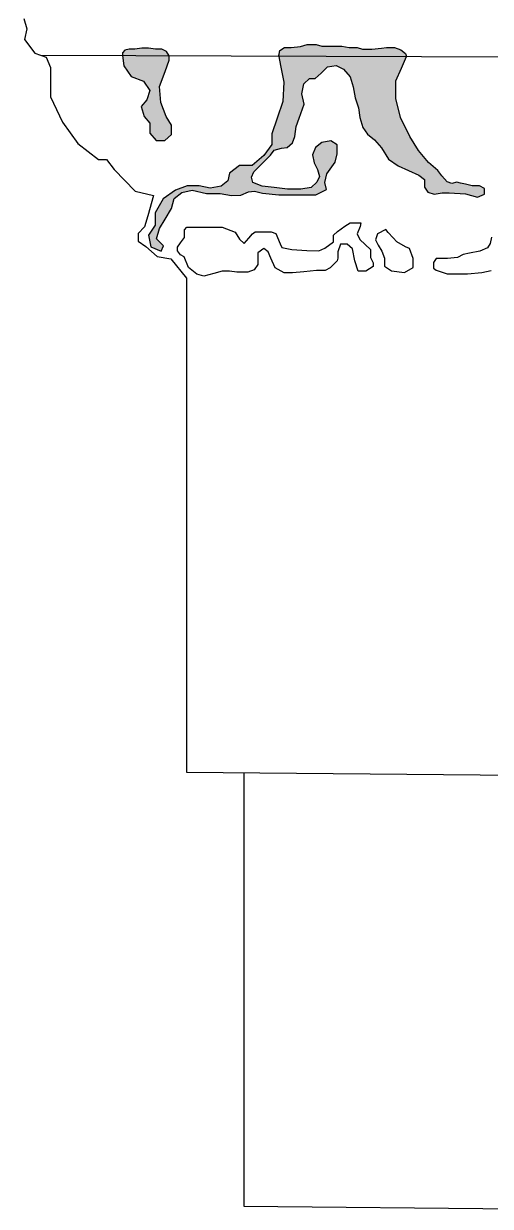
# Model space of a CAD drawing. Header units: inches. Extents: x 155 to 361, y 91 to 381.
# Drawn here: x 176.499 to 178.21, y 292.955 to 297.293 of the extents above; entities that cross this region are included whole.
import ezdxf

# ---------------------------------------------------------------- set-up
doc = ezdxf.new("R2010")
doc.units = ezdxf.units.IN
doc.header["$MEASUREMENT"] = 0
doc.layers.add('çziigi', color=10, linetype='Continuous')

msp = doc.modelspace()

# ---------------------------------------------------------------- hatches: boundary and pattern name
at = {"layer": 'çziigi'}
h = msp.add_hatch(color=256, dxfattribs=at)
h.dxf.hatch_style = 1
h.paths.add_polyline_path([(177.0171, 297.1176), (177.0322, 297.1594), (177.0322, 297.1756), (176.8618, 297.1762), (176.8658, 297.1388), (176.8928, 297.099), (176.9381, 297.0824), (176.962, 297.0474), (176.95, 297.0133), (176.9294, 296.9894), (176.9413, 296.9529), (176.962, 296.9283), (176.962, 296.8918), (176.9842, 296.8647), (177.0168, 296.8647), (177.0415, 296.887), (177.0415, 296.9203), (177.0208, 296.9529), (177.0017, 297.0037), (176.9975, 297.063)])
h.paths.add_polyline_path([(177.0222, 297.1909), (177.0059, 297.1991), (176.9817, 297.1991), (176.956, 297.2031), (176.9319, 297.2031), (176.9069, 297.1995), (176.886, 297.1995), (176.8698, 297.1953), (176.8607, 297.1858), (176.8618, 297.1762), (177.0322, 297.1756)])
h.paths.add_polyline_path([(177.8822, 297.1965), (177.8585, 297.2052), (177.8294, 297.2052), (177.8113, 297.2033), (177.7759, 297.1996), (177.7408, 297.1996), (177.7214, 297.206), (177.6919, 297.206), (177.6655, 297.2099), (177.6259, 297.2099), (177.592, 297.2099), (177.5708, 297.2166), (177.5381, 297.2166), (177.5138, 297.2093), (177.4799, 297.2056), (177.4547, 297.2056), (177.4387, 297.1941), (177.4344, 297.174), (177.9023, 297.1723), (177.8992, 297.1838)])
h.paths.add_polyline_path([(177.6131, 297.1344), (177.6445, 297.1393), (177.6713, 297.1257), (177.6958, 297.0977), (177.7075, 297.0612), (177.7149, 297.0212), (177.7263, 296.9843), (177.7311, 296.9488), (177.7424, 296.912), (177.7601, 296.8872), (177.7856, 296.8672), (177.8105, 296.8374), (177.8367, 296.7958), (177.8722, 296.771), (177.91, 296.7543), (177.9479, 296.7377), (177.9685, 296.7211), (177.9685, 296.6934), (177.9811, 296.6747), (178.0043, 296.6676), (178.033, 296.6727), (178.0585, 296.6727), (178.1187, 296.6684), (178.1634, 296.656), (178.1882, 296.6677), (178.1882, 296.6883), (178.1703, 296.6977), (178.1435, 296.6977), (178.1184, 296.7039), (178.1006, 296.7083), (178.087, 296.7117), (178.0691, 296.7062), (178.0515, 296.7134), (178.0317, 296.7353), (178.0176, 296.754), (177.9835, 296.7839), (177.9468, 296.8274), (177.9153, 296.8788), (177.8811, 296.9488), (177.8638, 297.0185), (177.8638, 297.0835), (177.8837, 297.1293), (177.9023, 297.1723), (177.4344, 297.174), (177.4421, 297.1333), (177.4523, 297.079), (177.4496, 297.0079), (177.4288, 296.9459), (177.4087, 296.8884), (177.4087, 296.8492), (177.379, 296.8099), (177.3372, 296.7732), (177.2898, 296.7732), (177.2541, 296.745), (177.2474, 296.717), (177.2232, 296.6974), (177.1824, 296.6893), (177.1421, 296.6984), (177.0978, 296.6984), (177.0554, 296.6818), (177.0106, 296.6506), (176.9809, 296.5992), (176.9809, 296.5534), (176.9562, 296.5167), (176.9647, 296.4741), (177.003, 296.458), (177.0115, 296.4782), (176.9864, 296.5033), (176.9975, 296.5411), (177.0176, 296.5753), (177.041, 296.615), (177.0509, 296.6519), (177.0786, 296.6736), (177.1169, 296.6826), (177.1693, 296.6706), (177.2191, 296.6706), (177.2615, 296.6629), (177.2955, 296.6643), (177.3234, 296.6766), (177.3452, 296.678), (177.3751, 296.6714), (177.4348, 296.6647), (177.5699, 296.6647), (177.6093, 296.6852), (177.6025, 296.7108), (177.6099, 296.7421), (177.6407, 296.7849), (177.6487, 296.8159), (177.6487, 296.8486), (177.625, 296.8626), (177.592, 296.8575), (177.5683, 296.8393), (177.5581, 296.8124), (177.5642, 296.783), (177.5767, 296.758), (177.5831, 296.7326), (177.5738, 296.7112), (177.5526, 296.6923), (177.5145, 296.6863), (177.4665, 296.6863), (177.4178, 296.6917), (177.3737, 296.6966), (177.3394, 296.7103), (177.3345, 296.73), (177.3425, 296.7498), (177.3706, 296.7775), (177.4038, 296.8102), (177.4168, 296.8291), (177.4443, 296.8365), (177.4649, 296.8391), (177.4849, 296.8554), (177.4926, 296.8787), (177.4978, 296.916), (177.5095, 296.9469), (177.5276, 296.9975), (177.5188, 297.0351), (177.5255, 297.0726), (177.5466, 297.0917), (177.5682, 297.0917), (177.5893, 297.1117)])

# ---------------------------------------------------------------- linework, layer by layer
for p, q in [((176.4989, 297.3118), (176.5102, 297.2742)), ((176.5102, 297.2742), (176.5024, 297.2352)), ((176.5024, 297.2352), (176.5394, 297.1848)), ((177.5138, 297.2093), (177.5381, 297.2166)), ((177.5381, 297.2166), (177.5708, 297.2166)), ((177.5708, 297.2166), (177.592, 297.2099)), ((176.5394, 297.1848), (176.5812, 297.1699)), ((176.5603, 297.1774), (185.4818, 297.1433)), ((176.5812, 297.1699), (176.5976, 297.1316)), ((176.8698, 297.1953), (176.8607, 297.1858)), ((176.8607, 297.1858), (176.8618, 297.1762)), ((176.8618, 297.1762), (176.8658, 297.1388)), ((176.886, 297.1995), (176.8698, 297.1953)), ((176.9069, 297.1995), (176.886, 297.1995)), ((176.9319, 297.2031), (176.9069, 297.1995)), ((176.956, 297.2031), (176.9319, 297.2031)), ((176.9817, 297.1991), (176.956, 297.2031)), ((177.0059, 297.1991), (176.9817, 297.1991)), ((177.0222, 297.1909), (177.0059, 297.1991)), ((177.0322, 297.1756), (177.0222, 297.1909)), ((177.0322, 297.1594), (177.0322, 297.1756)), ((177.4336, 297.1783), (177.4421, 297.1333)), ((177.4344, 297.174), (177.4387, 297.1941)), ((177.4387, 297.1941), (177.4547, 297.2056)), ((177.4547, 297.2056), (177.4799, 297.2056)), ((177.4799, 297.2056), (177.5138, 297.2093)), ((177.592, 297.2099), (177.6259, 297.2099)), ((177.6259, 297.2099), (177.6655, 297.2099)), ((177.6655, 297.2099), (177.6919, 297.206)), ((177.6919, 297.206), (177.7214, 297.206)), ((177.7214, 297.206), (177.7408, 297.1996)), ((177.7408, 297.1996), (177.7759, 297.1996)), ((177.7759, 297.1996), (177.8113, 297.2033)), ((177.8113, 297.2033), (177.8294, 297.2052)), ((177.8294, 297.2052), (177.8585, 297.2052)), ((177.8585, 297.2052), (177.8822, 297.1965)), ((177.8822, 297.1965), (177.8992, 297.1838)), ((177.8837, 297.1293), (177.9023, 297.1723)), ((177.8992, 297.1838), (177.9023, 297.1723)), ((176.5976, 297.1316), (176.5976, 297.0245)), ((176.8658, 297.1388), (176.8928, 297.099)), ((177.0171, 297.1176), (177.0322, 297.1594)), ((177.4421, 297.1333), (177.4523, 297.079)), ((177.5893, 297.1117), (177.6131, 297.1344)), ((177.6131, 297.1344), (177.6445, 297.1393)), ((177.6445, 297.1393), (177.6713, 297.1257)), ((177.6713, 297.1257), (177.6958, 297.0977)), ((177.8638, 297.0835), (177.8837, 297.1293)), ((176.8928, 297.099), (176.9381, 297.0824)), ((176.9381, 297.0824), (176.962, 297.0474)), ((176.9975, 297.063), (177.0171, 297.1176)), ((177.5255, 297.0726), (177.5466, 297.0917)), ((177.5466, 297.0917), (177.5682, 297.0917)), ((177.5682, 297.0917), (177.5893, 297.1117)), ((177.6958, 297.0977), (177.7075, 297.0612)), ((177.8638, 297.0185), (177.8638, 297.0835)), ((176.962, 297.0474), (176.95, 297.0133)), ((177.0017, 297.0037), (176.9975, 297.063)), ((177.4523, 297.079), (177.4496, 297.0079)), ((177.5188, 297.0351), (177.5255, 297.0726)), ((177.7075, 297.0612), (177.7149, 297.0212)), ((176.5976, 297.0245), (176.6416, 296.9315)), ((176.95, 297.0133), (176.9294, 296.9894)), ((177.0208, 296.9529), (177.0017, 297.0037)), ((177.4496, 297.0079), (177.4288, 296.9459)), ((177.5095, 296.9469), (177.5276, 296.9975)), ((177.5276, 296.9975), (177.5188, 297.0351)), ((177.7149, 297.0212), (177.7263, 296.9843)), ((177.8811, 296.9488), (177.8638, 297.0185)), ((176.9294, 296.9894), (176.9413, 296.9529)), ((176.9413, 296.9529), (176.962, 296.9283)), ((177.0415, 296.9203), (177.0208, 296.9529)), ((177.7263, 296.9843), (177.7311, 296.9488)), ((176.6416, 296.9315), (176.6972, 296.8532)), ((176.962, 296.9283), (176.962, 296.8918)), ((177.0415, 296.887), (177.0415, 296.9203)), ((177.4288, 296.9459), (177.4087, 296.8884)), ((177.4926, 296.8787), (177.4978, 296.916)), ((177.4978, 296.916), (177.5095, 296.9469)), ((177.7311, 296.9488), (177.7424, 296.912)), ((177.7424, 296.912), (177.7601, 296.8872)), ((177.9153, 296.8788), (177.8811, 296.9488)), ((176.962, 296.8918), (176.9842, 296.8647)), ((176.9842, 296.8647), (177.0168, 296.8647)), ((177.0168, 296.8647), (177.0415, 296.887)), ((177.4087, 296.8884), (177.4087, 296.8492)), ((177.4849, 296.8554), (177.4926, 296.8787)), ((177.7601, 296.8872), (177.7856, 296.8672)), ((177.7856, 296.8672), (177.8105, 296.8374)), ((177.9468, 296.8274), (177.9153, 296.8788)), ((176.6972, 296.8532), (176.7733, 296.7942)), ((177.4087, 296.8492), (177.379, 296.8099)), ((177.4038, 296.8102), (177.4168, 296.8291)), ((177.4168, 296.8291), (177.4443, 296.8365)), ((177.4443, 296.8365), (177.4649, 296.8391)), ((177.4649, 296.8391), (177.4849, 296.8554)), ((177.5683, 296.8393), (177.5581, 296.8124)), ((177.592, 296.8575), (177.5683, 296.8393)), ((177.625, 296.8626), (177.592, 296.8575)), ((177.6487, 296.8486), (177.625, 296.8626)), ((177.6487, 296.8159), (177.6487, 296.8486)), ((177.8105, 296.8374), (177.8367, 296.7958)), ((177.9835, 296.7839), (177.9468, 296.8274)), ((176.7733, 296.7942), (176.8028, 296.7942)), ((176.8028, 296.7942), (176.8301, 296.7579)), ((177.379, 296.8099), (177.3372, 296.7732)), ((177.3425, 296.7498), (177.3706, 296.7775)), ((177.3706, 296.7775), (177.4038, 296.8102)), ((177.5581, 296.8124), (177.5642, 296.783)), ((177.5642, 296.783), (177.5767, 296.758)), ((177.6099, 296.7421), (177.6407, 296.7849)), ((177.6407, 296.7849), (177.6487, 296.8159)), ((177.8367, 296.7958), (177.8722, 296.771)), ((178.0176, 296.754), (177.9835, 296.7839)), ((176.8301, 296.7579), (176.9073, 296.6785)), ((177.2541, 296.745), (177.2474, 296.717)), ((177.2898, 296.7732), (177.2541, 296.745)), ((177.3372, 296.7732), (177.2898, 296.7732)), ((177.3345, 296.73), (177.3425, 296.7498)), ((177.5767, 296.758), (177.5831, 296.7326)), ((177.6025, 296.7108), (177.6099, 296.7421)), ((177.8722, 296.771), (177.91, 296.7543)), ((177.91, 296.7543), (177.9479, 296.7377)), ((177.9479, 296.7377), (177.9685, 296.7211)), ((178.0317, 296.7353), (178.0176, 296.754)), ((178.0515, 296.7134), (178.0317, 296.7353)), ((177.0978, 296.6984), (177.0554, 296.6818)), ((177.1421, 296.6984), (177.0978, 296.6984)), ((177.1824, 296.6893), (177.1421, 296.6984)), ((177.2232, 296.6974), (177.1824, 296.6893)), ((177.2474, 296.717), (177.2232, 296.6974)), ((177.3394, 296.7103), (177.3345, 296.73)), ((177.3737, 296.6966), (177.3394, 296.7103)), ((177.4178, 296.6917), (177.3737, 296.6966)), ((177.4665, 296.6863), (177.4178, 296.6917)), ((177.5526, 296.6923), (177.5145, 296.6863)), ((177.5738, 296.7112), (177.5526, 296.6923)), ((177.5831, 296.7326), (177.5738, 296.7112)), ((177.6093, 296.6852), (177.6025, 296.7108)), ((177.9685, 296.7211), (177.9685, 296.6934)), ((177.9685, 296.6934), (177.9811, 296.6747)), ((178.0691, 296.7062), (178.0515, 296.7134)), ((178.087, 296.7117), (178.0691, 296.7062)), ((178.1006, 296.7083), (178.087, 296.7117)), ((178.1184, 296.7039), (178.1006, 296.7083)), ((178.1435, 296.6977), (178.1184, 296.7039)), ((178.1703, 296.6977), (178.1435, 296.6977)), ((178.1882, 296.6883), (178.1703, 296.6977)), ((176.9073, 296.6785), (176.9754, 296.6626)), ((176.9754, 296.6626), (176.954, 296.5882)), ((177.0106, 296.6506), (176.9809, 296.5992)), ((177.0554, 296.6818), (177.0106, 296.6506)), ((177.041, 296.615), (177.0509, 296.6519)), ((177.0509, 296.6519), (177.0786, 296.6736)), ((177.0786, 296.6736), (177.1169, 296.6826)), ((177.1169, 296.6826), (177.1693, 296.6706)), ((177.1693, 296.6706), (177.2191, 296.6706)), ((177.2191, 296.6706), (177.2615, 296.6629)), ((177.2615, 296.6629), (177.2955, 296.6643)), ((177.2955, 296.6643), (177.3234, 296.6766)), ((177.3234, 296.6766), (177.3452, 296.678)), ((177.3452, 296.678), (177.3751, 296.6714)), ((177.3751, 296.6714), (177.4348, 296.6647)), ((177.4348, 296.6647), (177.5699, 296.6647)), ((177.5145, 296.6863), (177.4665, 296.6863)), ((177.5699, 296.6647), (177.6093, 296.6852)), ((177.9811, 296.6747), (178.0043, 296.6676)), ((178.0043, 296.6676), (178.033, 296.6727)), ((178.033, 296.6727), (178.0585, 296.6727)), ((178.0585, 296.6727), (178.1187, 296.6684)), ((178.1187, 296.6684), (178.1634, 296.656)), ((178.1634, 296.656), (178.1882, 296.6677)), ((178.1882, 296.6677), (178.1882, 296.6883)), ((177.0176, 296.5753), (177.041, 296.615)), ((176.954, 296.5882), (176.9423, 296.5474)), ((176.9809, 296.5992), (176.9809, 296.5534)), ((176.9975, 296.5411), (177.0176, 296.5753)), ((177.6769, 296.5498), (177.696, 296.5625)), ((177.696, 296.5625), (177.7242, 296.5625)), ((177.7242, 296.5625), (177.7356, 296.5625)), ((177.7356, 296.5625), (177.7324, 296.5485)), ((176.9423, 296.5474), (176.9185, 296.5229)), ((176.9185, 296.5229), (176.9185, 296.4952)), ((176.9809, 296.5534), (176.9562, 296.5167)), ((176.9562, 296.5167), (176.9647, 296.4741)), ((176.9864, 296.5033), (176.9975, 296.5411)), ((177.0887, 296.5371), (177.0976, 296.5464)), ((177.0887, 296.509), (177.0887, 296.5371)), ((177.0976, 296.5464), (177.1191, 296.5464)), ((177.1191, 296.5464), (177.1745, 296.5464)), ((177.1745, 296.5464), (177.2088, 296.5464)), ((177.2088, 296.5464), (177.2261, 296.5464)), ((177.2261, 296.5464), (177.2739, 296.5282)), ((177.2739, 296.5282), (177.2899, 296.5024)), ((177.325, 296.5067), (177.3382, 296.5217)), ((177.3382, 296.5217), (177.3474, 296.5299)), ((177.3474, 296.5299), (177.3922, 296.5299)), ((177.3922, 296.5299), (177.4062, 296.5299)), ((177.4062, 296.5299), (177.4235, 296.5235)), ((177.4235, 296.5235), (177.4396, 296.4855)), ((177.635, 296.5169), (177.649, 296.5312)), ((177.635, 296.4928), (177.635, 296.5169)), ((177.649, 296.5312), (177.6769, 296.5498)), ((177.7324, 296.5485), (177.7222, 296.5215)), ((177.7222, 296.5215), (177.7315, 296.5016)), ((177.7963, 296.5215), (177.7891, 296.4999)), ((177.8262, 296.5376), (177.7963, 296.5215)), ((177.8356, 296.5273), (177.8262, 296.5376)), ((177.8533, 296.5079), (177.8356, 296.5273)), ((176.9185, 296.4952), (176.9469, 296.476)), ((176.9469, 296.476), (176.9881, 296.4391)), ((176.9647, 296.4741), (177.003, 296.458)), ((177.0115, 296.4782), (176.9864, 296.5033)), ((177.003, 296.458), (177.0115, 296.4782)), ((177.0629, 296.4737), (177.0743, 296.4893)), ((177.0629, 296.4593), (177.0629, 296.4737)), ((177.0743, 296.4893), (177.0887, 296.509)), ((177.2899, 296.5024), (177.3072, 296.4864)), ((177.3072, 296.4864), (177.325, 296.5067)), ((177.4396, 296.4855), (177.4452, 296.4721)), ((177.6033, 296.47), (177.635, 296.4928)), ((177.6609, 296.4839), (177.6504, 296.4556)), ((177.6846, 296.4839), (177.6609, 296.4839)), ((177.7045, 296.467), (177.6846, 296.4839)), ((177.7315, 296.5016), (177.751, 296.483)), ((177.751, 296.483), (177.7708, 296.4641)), ((177.7891, 296.4999), (177.7992, 296.4809)), ((177.7992, 296.4809), (177.8115, 296.458)), ((177.8669, 296.4932), (177.8533, 296.5079)), ((177.8994, 296.4742), (177.8669, 296.4932)), ((177.9134, 296.4682), (177.8994, 296.4742)), ((178.2087, 296.4861), (178.1998, 296.4704)), ((178.2137, 296.5093), (178.2087, 296.4861)), ((176.9881, 296.4391), (177.0385, 296.4306)), ((177.0385, 296.4306), (177.0962, 296.3599)), ((177.0735, 296.4454), (177.0629, 296.4593)), ((177.0874, 296.4378), (177.0735, 296.4454)), ((177.1031, 296.3985), (177.0874, 296.4378)), ((177.3798, 296.4678), (177.3579, 296.4522)), ((177.3579, 296.4522), (177.3579, 296.4095)), ((177.3954, 296.4566), (177.3798, 296.4678)), ((177.4056, 296.4328), (177.3954, 296.4566)), ((177.4208, 296.3973), (177.4056, 296.4328)), ((177.4452, 296.4721), (177.482, 296.4645)), ((177.482, 296.4645), (177.5374, 296.4615)), ((177.5374, 296.4615), (177.5812, 296.4592)), ((177.5812, 296.4592), (177.6033, 296.47)), ((177.6504, 296.4324), (177.6478, 296.4231)), ((177.6504, 296.4556), (177.6504, 296.4324)), ((177.7125, 296.4235), (177.7045, 296.467)), ((177.7708, 296.4641), (177.7708, 296.4349)), ((177.7708, 296.4349), (177.7801, 296.4163)), ((177.8115, 296.458), (177.8221, 296.4328)), ((177.8221, 296.4328), (177.8221, 296.4032)), ((177.9265, 296.4315), (177.9134, 296.4682)), ((177.9265, 296.3986), (177.9265, 296.4315)), ((178.0117, 296.4311), (178.0012, 296.4168)), ((178.0532, 296.4311), (178.0117, 296.4311)), ((178.0898, 296.4353), (178.0532, 296.4311)), ((178.1101, 296.4463), (178.0898, 296.4353)), ((178.1341, 296.4508), (178.1101, 296.4463)), ((178.1715, 296.4579), (178.1341, 296.4508)), ((178.1998, 296.4704), (178.1715, 296.4579)), ((177.1339, 296.3736), (177.1031, 296.3985)), ((177.3446, 296.3905), (177.3205, 296.3817)), ((177.3579, 296.4095), (177.3446, 296.3905)), ((177.4542, 296.3791), (177.4208, 296.3973)), ((177.573, 296.388), (177.5261, 296.3825)), ((177.6047, 296.388), (177.573, 296.388)), ((177.6225, 296.3969), (177.6047, 296.388)), ((177.6478, 296.4231), (177.6225, 296.3969)), ((177.7252, 296.3855), (177.7125, 296.4235)), ((177.7801, 296.4024), (177.7535, 296.3855)), ((177.7801, 296.4163), (177.7801, 296.4024)), ((177.8221, 296.4032), (177.8474, 296.3867)), ((177.8474, 296.3867), (177.8952, 296.38)), ((177.8952, 296.38), (177.9265, 296.3986)), ((178.0012, 296.4168), (178.0012, 296.3961)), ((178.0012, 296.3961), (178.0119, 296.3883)), ((178.0119, 296.3883), (178.0517, 296.3752)), ((178.1783, 296.3801), (178.2133, 296.3871)), ((177.0962, 296.3599), (177.0962, 294.5471)), ((177.1591, 296.3662), (177.1339, 296.3736)), ((177.1961, 296.3766), (177.1591, 296.3662)), ((177.2263, 296.385), (177.1961, 296.3766)), ((177.2538, 296.385), (177.2263, 296.385)), ((177.2808, 296.3817), (177.2538, 296.385)), ((177.3205, 296.3817), (177.2808, 296.3817)), ((177.4847, 296.3791), (177.4542, 296.3791)), ((177.5261, 296.3825), (177.4847, 296.3791)), ((177.7535, 296.3855), (177.7252, 296.3855)), ((178.0517, 296.3752), (178.126, 296.3752)), ((178.126, 296.3752), (178.1783, 296.3801)), ((177.0962, 294.5471), (185.4842, 294.4739)), ((177.306, 294.5453), (177.306, 292.9554)), ((177.306, 292.9554), (185.5035, 292.8766))]:
    msp.add_line(p, q, dxfattribs=at)

doc.saveas('drawing.dxf')
